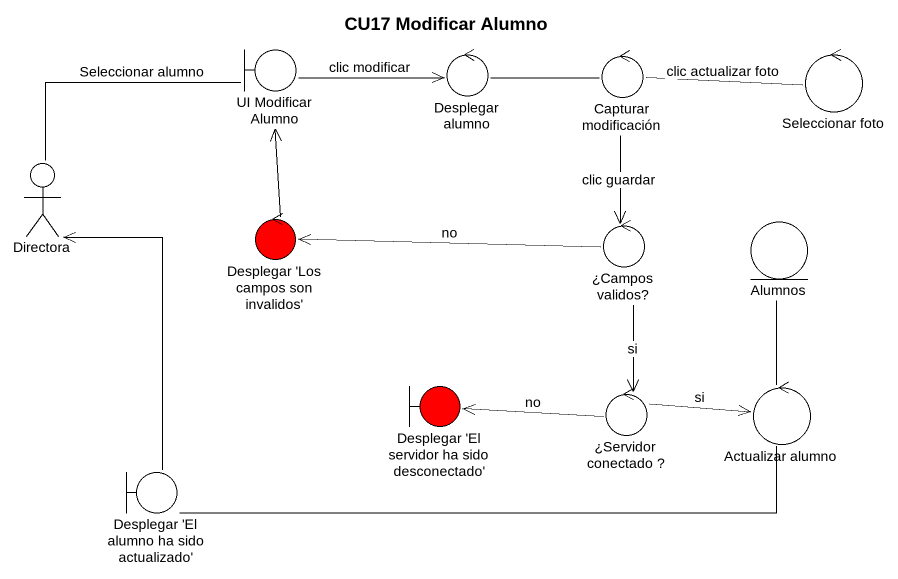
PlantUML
@startuml
title CU17 Modificar Alumno
boundary "UI Modificar Alumno" as UI_Modificar_Alumno
control "Desplegar alumno" as Desplegar_alumno
control "Capturar modificación" as Capturar_modificación
control "Seleccionar foto" as Seleccionar_foto
actor Directora
control "Desplegar 'Los campos son invalidos'" as Desplegar_Los_campos_son #FF0000
control "¿Campos validos?" as Campos_validos
entity Alumnos
boundary "Desplegar 'El servidor ha sido desconectado'" as Desplegar_El_servidor_ha #FF0000
control "¿Servidor conectado ?" as Servidor_conectado
control "Actualizar alumno" as Actualizar_alumno
boundary "Desplegar 'El alumno ha sido actualizado'" as Desplegar_El_alumno_ha_sido
UI_Modificar_Alumno -right-> Desplegar_alumno : clic modificar
Desplegar_alumno -right- Capturar_modificación
Capturar_modificación --> Campos_validos : clic guardar
Seleccionar_foto -left- Capturar_modificación : clic actualizar foto
Directora -right- UI_Modificar_Alumno : Seleccionar alumno
Directora <-- Desplegar_El_alumno_ha_sido
Desplegar_Los_campos_son -up-> UI_Modificar_Alumno
Campos_validos -left-> Desplegar_Los_campos_son : no
Campos_validos --> Servidor_conectado : si
Servidor_conectado -left-> Desplegar_El_servidor_ha : no
Servidor_conectado -right-> Actualizar_alumno : si
Actualizar_alumno -up- Alumnos
Desplegar_El_alumno_ha_sido -right- Actualizar_alumno
@enduml
